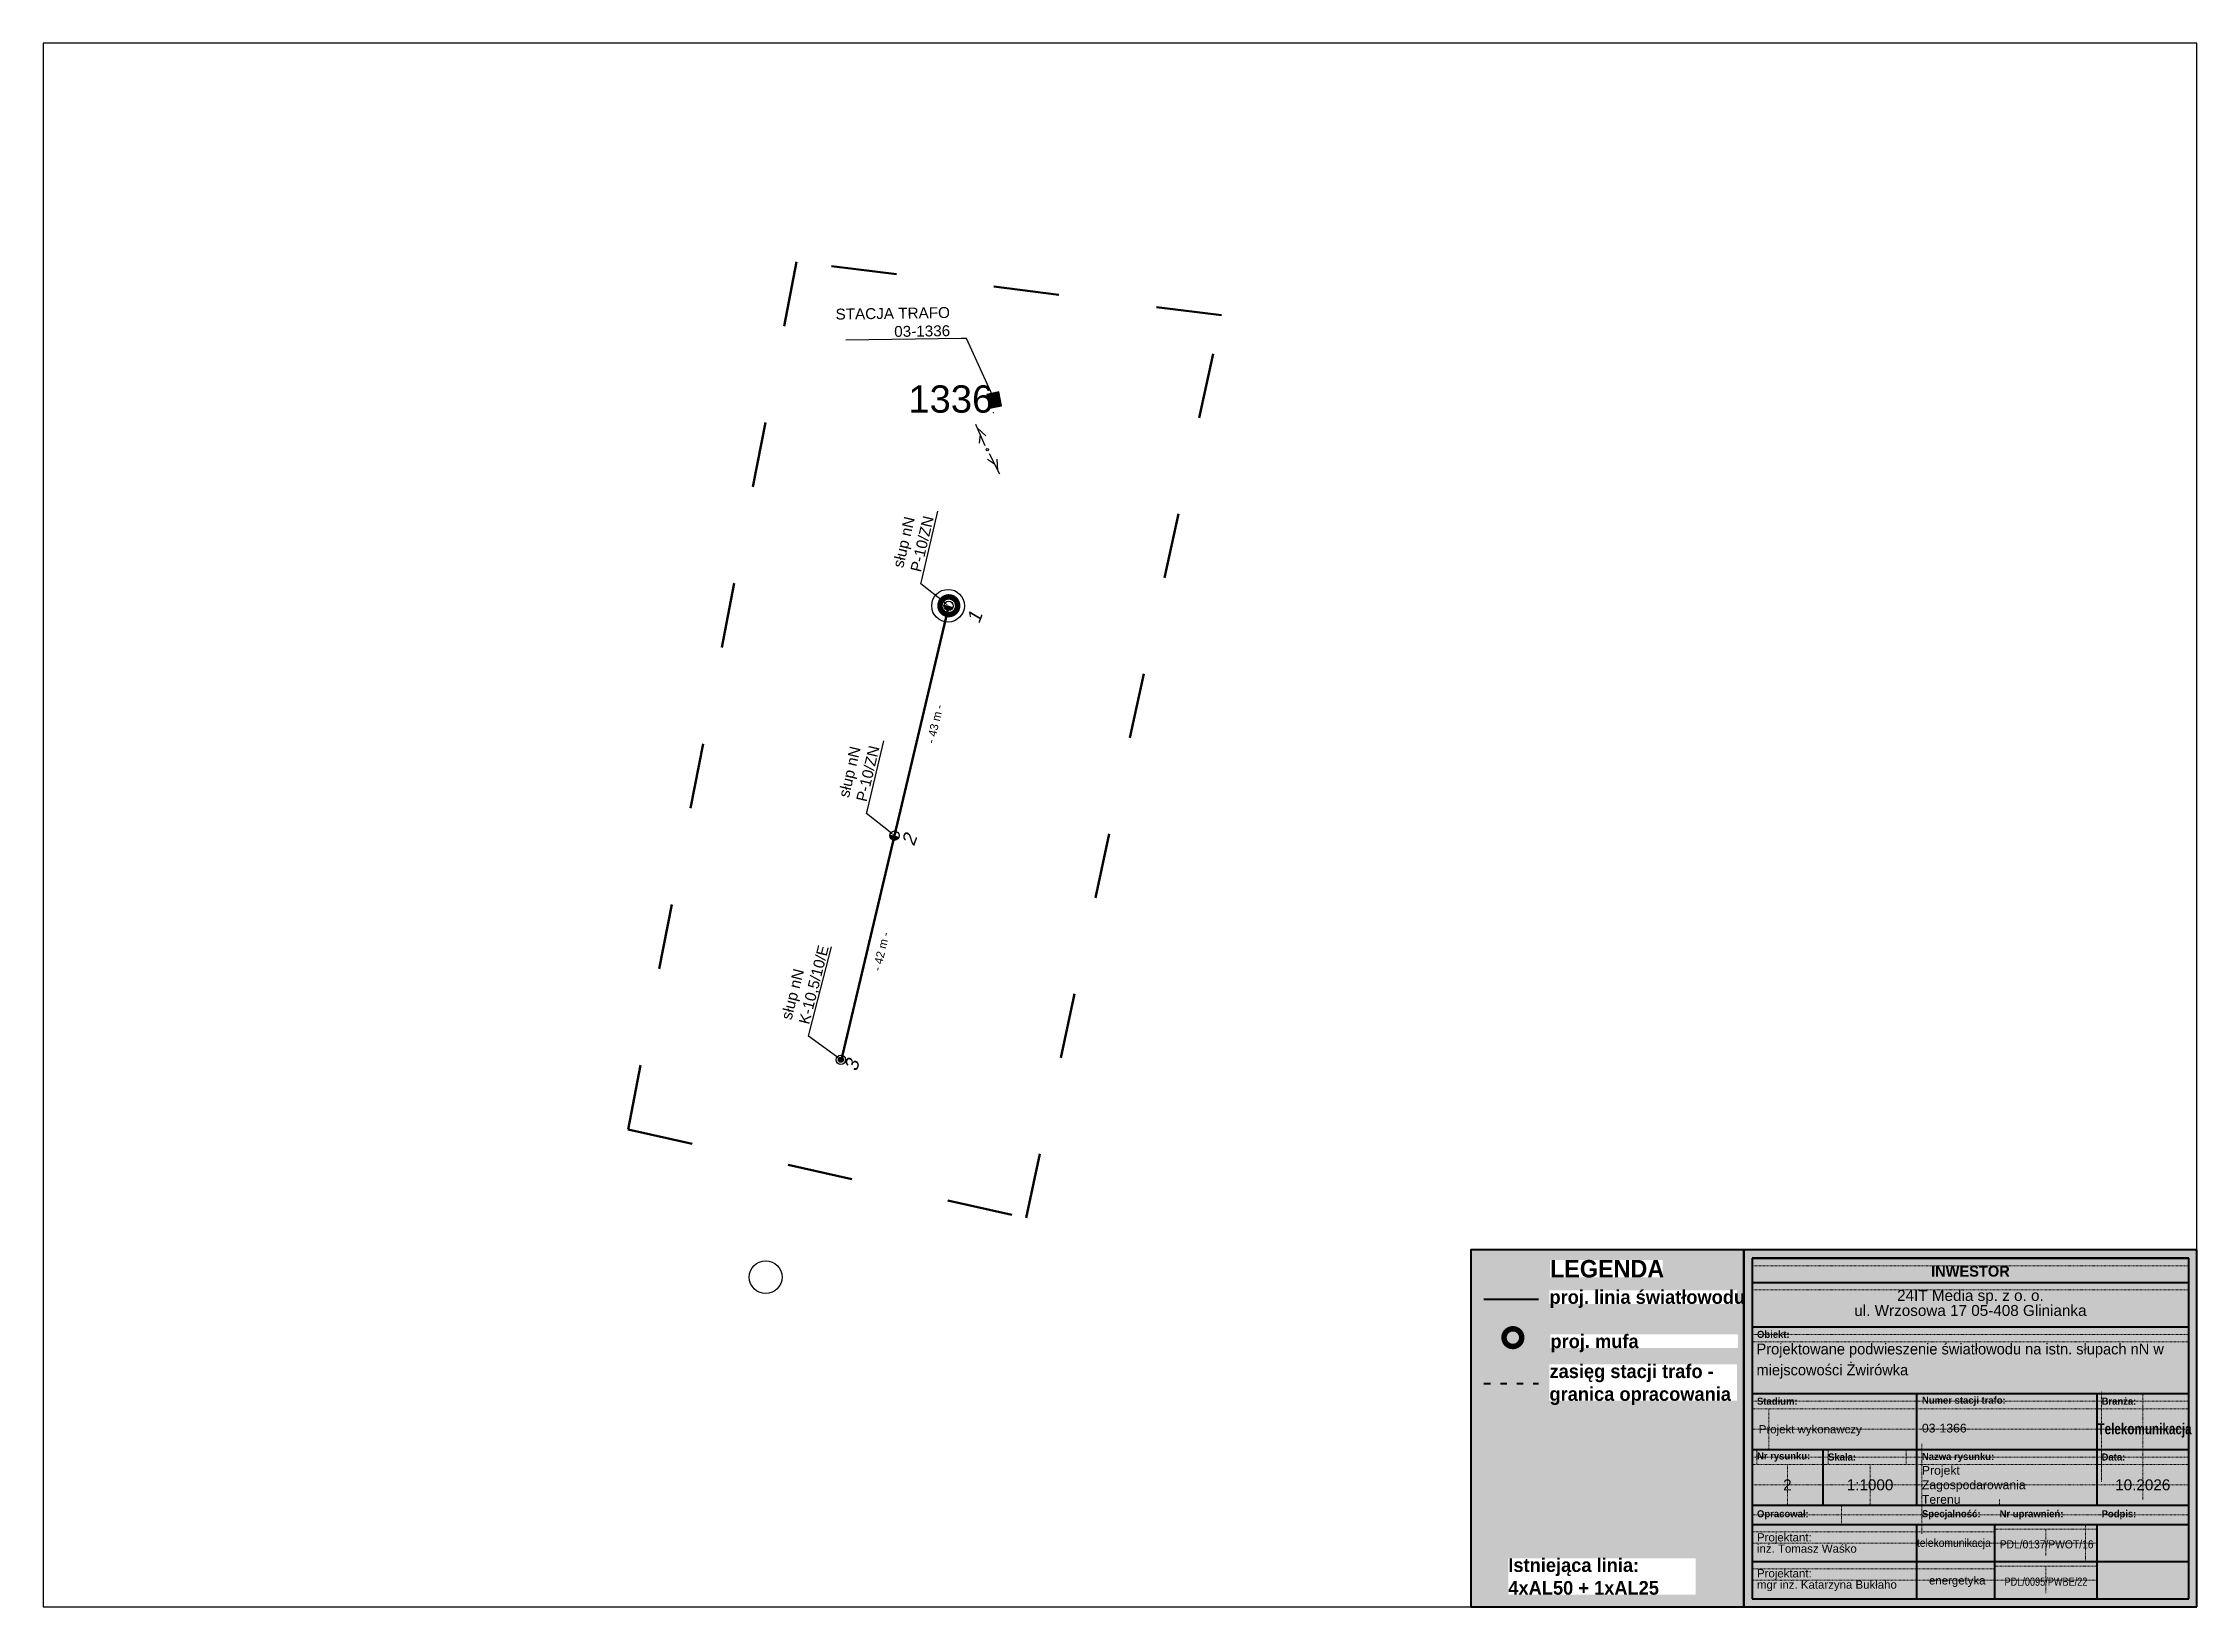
# Paper-space layout '1366-1' of a CAD drawing. Header units: metres, sheet in millimetres. Extents: x 0 to 395, y 0 to 287.
# The model-space entities are those that its viewports show. They can reach past a viewport. Long polylines and large blocks are cut down to what shows.
import ezdxf
from ezdxf import colors
from ezdxf.entities.mleader import LeaderData, LeaderLine
from ezdxf.enums import TextEntityAlignment as Align
from ezdxf.math import Vec2, Vec3

# ---------------------------------------------------------------- set-up
doc = ezdxf.new("R2010")
doc.units = ezdxf.units.M
for name, pattern in [('ACAD_ISO03W100', [30, 12, -18]), ('DGN Style 2', [0.005224, 0.003135, -0.00209]), ('GCAD_ISO03W100', [30, 12, -18])]:
    doc.linetypes.add(name, pattern=pattern)
for name, color, linetype, lineweight in [('!tele', 30, 'Continuous', 50), ('!trafo', 6, 'GCAD_ISO03W100', 50), ('00_Mufa', 3, 'Continuous', 30), ('00_rurka', 30, 'Continuous', 30), ('@Tabelka', 7, 'Continuous', 13), ('_MM LINIA Sn', 40, 'Continuous', 30), ('_mm zasięg trafo', 6, 'ACAD_ISO03W100', 35), ('_numery', 7, 'Continuous', 40), ('_światłowód', 30, 'Continuous', 50), ('trafo otwock2|Survey_Point_Text_Name', 7, 'Continuous', 0)]:
    doc.layers.add(name, color=color, linetype=linetype, lineweight=lineweight)
doc.layers.add('@KonstrTabelki', color=253, linetype='DGN Style 2', lineweight=0, plot=False)
doc.layers.add('_arkusze model', color=7, linetype='Continuous', lineweight=50, plot=False)
for name, color, linetype in [('_MM mufy', 3, 'Continuous'), ('_MM opisy', 7, 'Continuous'), ('_MM slupy', 5, 'Continuous'), ('_mm trafo', 3, 'Continuous'), ('DIM', 7, 'Continuous')]:
    doc.layers.add(name, color=color, linetype=linetype)
doc.styles.add('BardzoMale-PrawaGora', font='arial.ttf', dxfattribs={"height": 0.0025})
doc.styles.get("Standard").update_dxf_attribs({"font": 'arial.ttf'})
doc.dimstyles.new('opis linie', dxfattribs={"dimtxt": 1.5, "dimasz": 0.18, "dimexe": 0.18, "dimexo": 0.0625, "dimgap": 2.5, "dimtad": 4, "dimdec": 0, "dimzin": 0, "dimdsep": 46, "dimtxsty": 'Standard', "dimcen": 0.09, "dimse1": 1, "dimse2": 1, "dimsd1": 1, "dimsd2": 1, "dimclrt": 256, "dimadec": 0, "dimazin": 0, "dimtfac": 1, "dimtdec": 0, "dimtofl": 0, "dimtmove": 0, "dimatfit": 3, "dimfxl": 1, "dimtfill": 1, "dimtolj": 1, "dimtzin": 0, "dimarcsym": 0})

# ---------------------------------------------------------------- blocks, each defined once
blk = doc.blocks.new('tabelka')
at = {"true_color": 0xffffff, "transparency": 33554687}
h = blk.add_hatch(color=7, dxfattribs=at)
h.dxf.hatch_style = 1
h.paths.add_polyline_path([(-83, 65.41), (0, 65.41), (0, 0), (-83, 0)])
at = {"layer": '@KonstrTabelki', "lineweight": 0}
for p, q in [((-1.5, 62.52), (-81.5, 62.52)), ((-1.5, 58.08), (-81.5, 58.08)), ((-1.5, 49.94), (-81.5, 49.94)), ((-81.5, 48.55), (-1.5, 48.55)), ((-1.5, 37.69), (-81.5, 37.69)), ((-81.5, 36.3), (-1.5, 36.3)), ((-78.46, 36.3), (-78.46, 28.86)), ((-17.47, 39.44), (-17.47, 22.94)), ((-9.93, 19.68), (-9.93, 39.08)), ((-81.5, 32.58), (-1.5, 32.58)), ((-80.6, 28.86), (-80.6, 26.08)), ((-67.58, 28.86), (-67.58, 26.08)), ((-53.27, 26.08), (-53.27, 28.86)), ((-50.39, 29.9), (-50.39, 18.64)), ((-17.47, 28.86), (-17.47, 22.94)), ((-9.93, 19.68), (-9.93, 28.86)), ((-1.5, 27.47), (-81.5, 27.47)), ((-81.5, 26.08), (-1.5, 26.08)), ((-74.99, 18.64), (-74.99, 26.08)), ((-59.88, 18.64), (-59.88, 26.08)), ((-1.5, 27.47), (-18.36, 27.47)), ((-1.5, 22.36), (-81.5, 22.36)), ((-1.5, 22.36), (-18.36, 22.36)), ((-81.5, 16.88), (-1.5, 16.88)), ((-65.11, 18.64), (-65.11, 15.11)), ((-50.39, 18.64), (-50.39, 13.41)), ((-36.15, 19.68), (-36.15, 18.64)), ((-37.05, 13.77), (-81.5, 13.77)), ((-37.05, 14.25), (-18.36, 14.25)), ((-27.71, 14.25), (-27.71, 9.31)), ((-20.43, 15.11), (-20.43, 8.31)), ((-37.05, 11.71), (-81.5, 11.71)), ((-18.36, 11.71), (-37.05, 11.71)), ((-37.05, 6.97), (-81.5, 6.97)), ((-37.05, 4.9), (-81.5, 4.9)), ((-37.05, 7.44), (-18.36, 7.44)), ((-18.36, 4.9), (-37.05, 4.9)), ((-27.71, 7.44), (-27.71, 2.5))]:
    blk.add_line(p, q, dxfattribs=at)
at = {"layer": '@KonstrTabelki'}
for points in [[(-51.29, 28.86), (-51.29, 39.08)], [(-51.29, 18.64), (-51.29, 28.86)]]:
    blk.add_lwpolyline(points, dxfattribs=at)
at = {"layer": '@Tabelka', "lineweight": 40}
for p, q in [((0, 65.41), (-83, 65.41)), ((-83, 65.41), (-83, 0)), ((-81.5, 63.91), (-1.5, 63.91)), ((-1.5, 63.91), (-81.5, 63.91)), ((-81.5, 63.91), (-81.5, 1.5)), ((-1.5, 1.5), (-1.5, 63.91)), ((0, 0), (0, 65.41)), ((-81.5, 59.47), (-1.5, 59.47)), ((-81.5, 51.33), (-1.5, 51.33)), ((-81.5, 39.08), (-1.5, 39.08)), ((-81.5, 39.08), (-18.36, 39.08)), ((-51.29, 28.86), (-51.29, 39.08)), ((-51.29, 28.86), (-51.29, 35.67)), ((-18.36, 39.08), (-18.36, 28.86)), ((-81.5, 28.86), (-18.36, 28.86)), ((-68.48, 18.64), (-68.48, 28.86)), ((-51.29, 18.64), (-51.29, 28.86)), ((-18.36, 28.86), (-1.5, 28.86)), ((-18.36, 28.86), (-18.36, 18.64)), ((-51.29, 18.64), (-51.29, 25.45)), ((-18.36, 25.45), (-18.36, 18.64)), ((-81.5, 18.64), (-1.5, 18.64)), ((-81.5, 18.64), (-1.5, 18.64)), ((-81.5, 15.11), (-1.5, 15.11)), ((-51.29, 1.5), (-51.29, 15.11)), ((-37.05, 1.5), (-37.05, 15.11)), ((-18.36, 15.11), (-18.36, 1.5)), ((-81.5, 8.31), (-1.5, 8.31)), ((-81.5, 8.31), (-1.5, 8.31)), ((-81.5, 1.5), (-1.5, 1.5)), ((-83, 0), (0, 0))]:
    blk.add_line(p, q, dxfattribs=at)
at = {"layer": '@Tabelka'}
for s, insert, char_height, attachment_point, line_spacing_factor in [('{\\fLato Light|b1|i0|c238|p34;INWESTOR}', (-41.5, 62.52), 2, 2, 0.825), ('24IT Media sp. z o. o.\\Pul. Wrzosowa 17 05-408 Glinianka', (-41.5, 58.08), 2, 2, 0.825), ('{\\fLato Light|b1|i0|c238|p34;Obiekt:}', (-80.6, 49.94), 1.3, 4, 0.946154), ('{\\fLato Light|b1|i0|c238|p34;Branża:}', (-17.47, 37.69), 1.3, 4, 0.946154), ('Projekt wykonawczy', (-80.27, 32.34), 1.5, 4, 0.825), ('{\\fLato Light|b1|i0|c238|p34;\\W0.8;Telekomunikacja}', (-9.6, 32.34), 2, 5, 0.76875), ('{\\fLato Light|b1|i0|c238|p34;Nr rysunku:}', (-80.6, 27.47), 1.3, 4, 0.946154), ('{\\fLato Light|b1|i0|c238|p34;Skala:}', (-67.58, 27.47), 1.3, 4, 0.946154), ('{\\fLato Light|b1|i0|c238|p34;Nazwa rysunku:}', (-50.39, 27.38), 1.3, 4, 0.946154), ('{\\fLato Light|b1|i0|c238|p34;Data:}', (-17.47, 27.47), 1.3, 4, 0.946154), ('10.2026', (-9.93, 22.36), 2, 5, 0.825), ('{\\fLato Light|b1|i0|c238|p34;Opracował:}', (-80.6, 16.88), 1.3, 4, 0.946154), ('{\\fLato Light|b1|i0|c238|p34;Specjalność:}', (-50.39, 16.88), 1.3, 4, 0.946154), ('{\\fLato Light|b1|i0|c238|p34;Nr uprawnień:}', (-36.15, 16.88), 1.3, 4, 0.946154), ('{\\fLato Light|b1|i0|c238|p34;Podpis:}', (-17.47, 16.88), 1.3, 4, 0.946154)]:
    blk.add_mtext(s, dxfattribs=dict(at, insert=insert, char_height=char_height, attachment_point=attachment_point, line_spacing_factor=line_spacing_factor))
for s, insert, char_height, width, attachment_point, line_spacing_factor in [('{\\fLato Light|b1|i0|c238|p34;Stadium:}', (-80.6, 37.69), 1.3, 8.6456, 4, 0.946154), ('{\\fLato Light|b1|i0|c238|p34;Numer stacji trafo:}', (-50.39, 37.69), 1.3, 16.1141, 4, 0.946154), ('Projektant:\\Pinż. Tomasz Waśko', (-80.6, 11.71), 1.5, 27.9275, 4, 0.825), ('{\\W0.9;telekomunikacja}', (-44.53, 11.53), 1.5, 22.915, 5, 0.825), ('{\\W0.9;PDL/0137/PWOT/16}', (-27.54, 11.46), 1.5, 22.915, 5, 0.825), ('Projektant:\\Pmgr inż. Katarzyna Bukłaho', (-80.6, 4.9), 1.5, 27.9275, 4, 0.825), ('energetyka', (-43.91, 4.64), 1.5, 22.915, 5, 0.825), ('{\\W0.8;PDL/0095/PWBE/22}', (-27.66, 4.62), 1.5, 22.915, 5, 0.825)]:
    blk.add_mtext(s, dxfattribs=dict(at, insert=insert, char_height=char_height, width=width, attachment_point=attachment_point, line_spacing_factor=line_spacing_factor))
blk = doc.blocks.new('mufa')
at = {"layer": '_MM mufy'}
h = blk.add_hatch(color=256, dxfattribs=at)
h.dxf.hatch_style = 1
h.paths.add_polyline_path([(2.15, 0.12, 1), (-2.1, -0.05, 1)])
h.paths.add_polyline_path([(-1.1, -0.01, -1), (1.15, 0.08, -1)], flags=16)
h.paths.add_polyline_path([(-0.83, 0, -1), (0.88, 0.07, -1)], flags=0)
blk = doc.blocks.new('legenda')
at = {"true_color": 0xffffff, "transparency": 33554687}
h = blk.add_hatch(color=7, dxfattribs=at)
h.dxf.hatch_style = 1
h.paths.add_polyline_path([(-50, 65.41), (0, 65.41), (0, 0), (-50, 0)])
at = {"lineweight": 40}
blk.add_lwpolyline([(0, 65.41), (-50, 65.41), (-50, 0)], dxfattribs=at)
at = {"layer": '_mm zasięg trafo', "lineweight": 40, "ltscale": 0.1}
blk.add_lwpolyline([(-47.62, 40.95), (-37.62, 40.95)], dxfattribs=at)
at = {"layer": '_światłowód', "lineweight": 40}
blk.add_lwpolyline([(-47.62, 56.41), (-37.62, 56.41)], dxfattribs=at)
at = {"layer": '_mm zasięg trafo'}
blk.add_blockref('mufa', (-42.35, 49.31), dxfattribs=at)
at = {"layer": '_mm zasięg trafo', "bg_fill": 3, "box_fill_scale": 1, "bg_fill_color": 256, "bg_fill_transparency": 0}
for s, width, heights, insert, char_height, attachment_point in [('{\\fLato Light|b1|i0|c238|p34;\\C7;LEGENDA}', 20.65, [-3.27], (-35.53, 63.58), 3.2, 1), ('\\pxt4;{\\fLato Light|b1|i0|c238|p34;\\C7;proj. linia światłowodu}', 34.3358, [0], (-35.62, 56.41), 2.5, 4), ('\\pxt4;{\\fLato Light|b1|i0|c238|p34;\\C7;proj. mufa}', 34.3358, [0], (-35.44, 48.3), 2.5, 4), ('\\pxt4;{\\fLato Light|b1|i0|c238|p34;\\C7;zasięg stacji trafo - granica opracowania}', 34.3358, [-7.36], (-35.62, 40.72), 2.5, 4)]:
    blk.add_mtext_dynamic_manual_height_columns(s, width=width, gutter_width=1, heights=heights, dxfattribs=dict(at, insert=insert, char_height=char_height, attachment_point=attachment_point))
at = {"lineweight": 40}
blk.add_lwpolyline([(-50, 0), (0, 0), (0, 65.41)], dxfattribs=at)
at = {"layer": '_mm zasięg trafo', "insert": (-43.16, 5.56), "char_height": 2.5, "attachment_point": 4, "bg_fill": 3, "box_fill_scale": 1, "bg_fill_color": 256, "bg_fill_transparency": 0}
blk.add_mtext_dynamic_manual_height_columns('\\pxt4;{\\fLato Light|b1|i0|c238|p34;\\C7;Istniejąca linia:\\P4xAL50 + 1xAL25}', width=34.3358, gutter_width=1, heights=[-6.79], dxfattribs=at)
blk = doc.blocks.new('trafo')
at = {"layer": '_mm trafo'}
h = blk.add_hatch(color=256, dxfattribs=at)
h.dxf.hatch_style = 1
h.paths.add_polyline_path([(-1.15, 1.02), (-0.52, -1.51), (1.64, -0.96), (1.01, 1.59)])
at = {"layer": '_MM LINIA Sn', "color": 2, "lineweight": 60}
for p, q in [((0.58, 0.02), (-0.43, 0.9)), ((-0.32, -0.23), (0.58, 0.02)), ((0.58, -0.92), (-0.32, -0.23)), ((0.55, -0.72), (0.41, -0.9)), ((0.41, -0.9), (0.58, -0.92)), ((0.58, -0.92), (0.55, -0.72))]:
    blk.add_line(p, q, dxfattribs=at)
at = {"layer": '_mm trafo', "flags": 128}
blk.add_lwpolyline([(-0.52, -1.52), (1.64, -0.96), (0.98, 1.58), (-1.17, 0.99), (-0.52, -1.52)], close=True, dxfattribs=at)
blk = doc.blocks.new('ZN')
at = {"layer": '_MM slupy', "transparency": 33554687}
h = blk.add_hatch(color=256, dxfattribs=at)
h.dxf.hatch_style = 1
h.paths.add_polyline_path([(0, -0.86), (0, 0.86, 1)])
at = {"layer": '_MM slupy'}
blk.add_circle((0, 0), 0.857, dxfattribs=at)
blk = doc.blocks.new('trafo otwock2|NULL-flatten-1165')
at = {"color": 2, "linetype": 'Continuous', "lineweight": 0}
blk.add_point((0, 0), dxfattribs=at)
blk = doc.blocks.new('trafo otwock2-flatten-1')
at = {"layer": '!tele'}
blk.add_blockref('trafo otwock2|NULL-flatten-1165', (7527565.72164, 5787854.30631), dxfattribs=at)
at = {"layer": 'trafo otwock2|Survey_Point_Text_Name', "color": 3, "linetype": 'Continuous', "lineweight": 53}
blk.add_text('1336', height=5, dxfattribs=at).set_placement((7527565.72164, 5787854.30631), align=Align.RIGHT)
blk = doc.blocks.new('*D3208')
at = {"layer": 'DIM', "insert": (7527555.04, 5787797.26), "char_height": 1.5, "attachment_point": 5, "rotation": 76.7284, "bg_fill": 3, "box_fill_scale": 1.1, "bg_fill_color": 9, "bg_fill_true_color": 13158600, "bg_fill_transparency": 0}
blk.add_mtext('\\A1;- 43 m -', dxfattribs=at)
blk = doc.blocks.new('*D3209')
at = {"layer": 'DIM', "insert": (7527545.18, 5787755.57), "char_height": 1.5, "attachment_point": 5, "rotation": 76.6876, "bg_fill": 3, "box_fill_scale": 1.1, "bg_fill_color": 9, "bg_fill_true_color": 13158600, "bg_fill_transparency": 0}
blk.add_mtext('\\A1;- 42 m -', dxfattribs=at)
blk = doc.blocks.new('E')
at = {"layer": '_MM slupy'}
h = blk.add_hatch(color=256, dxfattribs=at)
h.dxf.hatch_style = 1
h.paths.add_polyline_path([(0.27, 0.37, 1), (-0.27, -0.37, 1)])
for radius in [0.857, 0.457]:
    blk.add_circle((0, 0), radius, dxfattribs=at)
blk = doc.blocks.new('q')
at = {"layer": '_MM slupy'}
blk.add_blockref('ZN', (0, 0), dxfattribs=at)
at = {"layer": '_MM opisy'}
ml = blk.add_multileader_mtext('Standard', dxfattribs=at)
ml.set_content('\\pxql;słup nN\\PP-10/ZN', color=256)
ml.set_leader_properties()
ml.build(insert=Vec2(0, 0))
ml.multileader.update_dxf_attribs({"has_text_frame": 1, "text_left_attachment_type": 5, "text_right_attachment_type": 5, "dogleg_length": 1, "arrow_head_size": 1})
ctx = ml.context
ctx.base_point, ctx.char_height, ctx.arrow_head_size, ctx.landing_gap_size, ctx.plane_origin = Vec3(3.75, 5.9), 2, 1, 1, Vec3(1.72, -1.42)
ctx.left_attachment, ctx.right_attachment = 5, 5
notes = []
notes.append((ctx, [(0, (1, 1, 0), (2.75, 5.9), (1, 0), 1, [(0, [(0, 0), (2.75, 5.9)], 0, [])])]))
ctx.mtext.insert, ctx.mtext.flow_direction = Vec3(4.75, 11.7), 5
ctx.mtext.has_bg_fill, ctx.mtext.bg_color, ctx.mtext.bg_scale_factor, ctx.mtext.bg_transparency, ctx.mtext.use_window_bg_color = 1, -1023410175, 1, 0, 1
for ctx, leaders in notes:
    for number, flags, end, landing, length, lines in leaders:
        leader = LeaderData()
        leader.index, (leader.has_last_leader_line, leader.has_dogleg_vector, leader.attachment_direction) = number, flags
        leader.last_leader_point, leader.dogleg_vector, leader.dogleg_length = Vec3(end), Vec3(landing), length
        for number, points, colour, breaks in lines:
            line = LeaderLine()
            line.index, line.vertices, line.color, line.breaks = number, Vec3.list(points), colors.encode_raw_color(colour), breaks
            leader.lines.append(line)
        ctx.leaders.append(leader)

msp = doc.modelspace()

# ---------------------------------------------------------------- linework, layer by layer
at = {"layer": '!trafo'}
msp.add_lwpolyline([(7527529.7, 5787881.96), (7527498.84, 5787722.95), (7527571.75, 5787706.75), (7527607.53, 5787872.15)], close=True, dxfattribs=at)
at = {"layer": '00_Mufa'}
for centre in [(7527557.45, 5787818.92), (7527524.03, 5787695.89)]:
    msp.add_circle(centre, 3, dxfattribs=at)
at = {"layer": '00_rurka'}
for points in [[(7527564.22, 5787848.25), (7527562.53, 5787852.11)], [(7527562.82, 5787851.49), (7527564.37, 5787850.04)], [(7527563.31, 5787850.28), (7527563.16, 5787848.7)], [(7527565.96, 5787844.84), (7527564.65, 5787845.73)], [(7527564.97, 5787846.84), (7527566.87, 5787843.07)], [(7527566.57, 5787843.69), (7527566.45, 5787845.8)]]:
    msp.add_lwpolyline(points, dxfattribs=at)
msp.add_circle((7527564.62, 5787847.5), 0.215, dxfattribs=at)

# ---------------------------------------------------------------- block references
at = {"layer": '_arkusze model', "rotation": 357.3066721443945}
msp.add_blockref('trafo', (7527565.67, 5787856.6), dxfattribs=at)

# ---------------------------------------------------------------- next in the draw order: block references
at = {"rotation": 76.72838312273994}
for p in [(7527557.56, 5787818.89), (7527547.63, 5787776.79)]:
    msp.add_blockref('q', p, dxfattribs=at)

# ---------------------------------------------------------------- next in the draw order: leaders
at = {"layer": '_mm trafo', "color": 3}
ml = msp.add_multileader_mtext('Standard', dxfattribs=at)
ml.set_content('STACJA TRAFO\\P03-1336', color=3)
ml.set_leader_properties()
ml.build(insert=Vec2(0, 0))
ml.multileader.update_dxf_attribs({"has_text_frame": 1, "text_left_attachment_type": 5, "text_right_attachment_type": 5, "dogleg_length": 1, "arrow_head_size": 1.5})
ctx = ml.context
ctx.base_point, ctx.char_height, ctx.arrow_head_size, ctx.plane_origin, ctx.plane_x_axis, ctx.plane_y_axis = Vec3(7527535.15, 5787867.51), 2, 1.5, Vec3(7527569.81, 5787824.5), Vec3(0.999891, 0.014731), Vec3(-0.014731, 0.999891)
ctx.left_attachment, ctx.right_attachment, ctx.text_align_type, ctx.attachment_type = 5, 5, 2, 2
notes = []
notes.append((ctx, [(0, (1, 1, 0), (7527560.85, 5787867.89), (-0.999891, -0.014731), 1, [(0, [(7527566.58, 5787855.31)], 0, [])])]))
ctx.mtext.insert, ctx.mtext.text_direction, ctx.mtext.rotation, ctx.mtext.alignment, ctx.mtext.flow_direction = Vec3(7527557.77, 5787873.66), Vec3(0.999891, 0.014731), 6.129723, 3, 5
ctx.mtext.has_bg_fill, ctx.mtext.bg_color, ctx.mtext.bg_scale_factor, ctx.mtext.bg_transparency, ctx.mtext.use_window_bg_color = 1, -1073741824, 1, 0, 1
for ctx, leaders in notes:
    for number, flags, end, landing, length, lines in leaders:
        leader = LeaderData()
        leader.index, (leader.has_last_leader_line, leader.has_dogleg_vector, leader.attachment_direction) = number, flags
        leader.last_leader_point, leader.dogleg_vector, leader.dogleg_length = Vec3(end), Vec3(landing), length
        for number, points, colour, breaks in lines:
            line = LeaderLine()
            line.index, line.vertices, line.color, line.breaks = number, Vec3.list(points), colors.encode_raw_color(colour), breaks
            leader.lines.append(line)
        ctx.leaders.append(leader)

# ---------------------------------------------------------------- next in the draw order: linework, layer by layer
at = {"layer": '!tele'}
msp.add_lwpolyline([(7527537.86, 5787735.5), (7527547.63, 5787776.79), (7527557.56, 5787818.89)], dxfattribs=at)

# ---------------------------------------------------------------- next in the draw order: block references
msp.add_blockref('trafo otwock2-flatten-1', (0, 0), dxfattribs=at)

# ---------------------------------------------------------------- next in the draw order: dimensions: what is measured, and where the dimension line sits
at = {"layer": 'DIM'}
dim = msp.add_aligned_dim(p1=(7527557.56, 5787818.89), p2=(7527547.63, 5787776.79), distance=-0.75, dimstyle='opis linie', override={"dimpost": '- <> m -'}, dxfattribs=at)
dim.commit()
dim.dimension.update_dxf_attribs({"geometry": '*D3208', "text_midpoint": (7527555.04, 5787797.26)})

# ---------------------------------------------------------------- next in the draw order: block references
at = {"color": 5, "lineweight": 70}
msp.add_blockref('mufa', (7527557.56, 5787818.89), dxfattribs=at)

# ---------------------------------------------------------------- next in the draw order: texts
at = {"layer": '_numery', "oblique": 10}
msp.add_text('1', height=2.5, rotation=69.3768, dxfattribs=at).set_placement((7527563.15, 5787815.52))

# ---------------------------------------------------------------- next in the draw order: dimensions: what is measured, and where the dimension line sits
at = {"layer": 'DIM'}
dim = msp.add_aligned_dim(p1=(7527547.63, 5787776.79), p2=(7527537.86, 5787735.5), distance=-0.75, dimstyle='opis linie', override={"dimpost": '- <> m -'}, dxfattribs=at)
dim.commit()
dim.dimension.update_dxf_attribs({"geometry": '*D3209', "text_midpoint": (7527545.18, 5787755.57)})

# ---------------------------------------------------------------- next in the draw order: texts
at = {"layer": '_numery', "oblique": 10}
msp.add_text('2', height=2.5, rotation=69.3768, dxfattribs=at).set_placement((7527551.18, 5787774.73))

# ---------------------------------------------------------------- next in the draw order: leaders
at = {"layer": '_MM opisy'}
ml = msp.add_multileader_mtext('Standard', dxfattribs=at)
ml.set_content('\\pxql;słup nN\\PK-10,5/10/E', color=256)
ml.set_leader_properties()
ml.build(insert=Vec2(0, 0))
ml.multileader.update_dxf_attribs({"has_text_frame": 1, "text_left_attachment_type": 5, "text_right_attachment_type": 5, "dogleg_length": 1, "arrow_head_size": 1})
ctx = ml.context
ctx.base_point, ctx.char_height, ctx.arrow_head_size, ctx.landing_gap_size, ctx.plane_origin, ctx.plane_x_axis, ctx.plane_y_axis = Vec3(7527532.15, 5787741), 2, 1, 1, Vec3(7527539.62, 5787737.04), Vec3(0.247186, 0.968968), Vec3(-0.968968, 0.247186)
ctx.left_attachment, ctx.right_attachment = 5, 5
notes = []
notes.append((ctx, [(0, (1, 1, 0), (7527531.9, 5787740.03), (0.247186, 0.968968), 1, [(0, [(7527537.82, 5787735.73)], 0, [])])]))
ctx.mtext.insert, ctx.mtext.text_direction, ctx.mtext.flow_direction = Vec3(7527526.81, 5787743.4), Vec3(0.247186, 0.968968), 5
ctx.mtext.has_bg_fill, ctx.mtext.bg_color, ctx.mtext.bg_scale_factor, ctx.mtext.bg_transparency, ctx.mtext.use_window_bg_color = 1, -1023410175, 1, 0, 1
for ctx, leaders in notes:
    for number, flags, end, landing, length, lines in leaders:
        leader = LeaderData()
        leader.index, (leader.has_last_leader_line, leader.has_dogleg_vector, leader.attachment_direction) = number, flags
        leader.last_leader_point, leader.dogleg_vector, leader.dogleg_length = Vec3(end), Vec3(landing), length
        for number, points, colour, breaks in lines:
            line = LeaderLine()
            line.index, line.vertices, line.color, line.breaks = number, Vec3.list(points), colors.encode_raw_color(colour), breaks
            leader.lines.append(line)
        ctx.leaders.append(leader)

# ---------------------------------------------------------------- next in the draw order: block references
at = {"rotation": 75.68895873748485}
msp.add_blockref('E', (7527537.82, 5787735.73), dxfattribs=at)

# ---------------------------------------------------------------- next in the draw order: texts
at = {"layer": '_numery', "oblique": 10}
msp.add_text('3', height=2.5, rotation=69.3768, dxfattribs=at).set_placement((7527540.65, 5787733.46))

psp = doc.layouts.new('1366-1')

# ---------------------------------------------------------------- linework, layer by layer
psp.add_lwpolyline([(0, 0), (394.6, 0), (394.6, 286.57), (0, 286.57)], close=True)

# ---------------------------------------------------------------- block references
psp.add_blockref('tabelka', (394.6, 0))

# ---------------------------------------------------------------- texts
at = {"color": 18, "true_color": 0x000000, "insert": (313.91, 48.27), "char_height": 2, "width": 76.9558, "attachment_point": 1, "line_spacing_factor": 0.825, "style": 'BardzoMale-PrawaGora'}
psp.add_mtext('\\pxsm1.15,ql;{\\fLato Light|b0|i0|c238|p34;\\C256;Projektowane podwieszenie światłowodu na istn. słupach nN w miejscowości Żwirówka}', dxfattribs=at)
at = {"color": 1, "char_height": 1.6, "width": 26.3577, "attachment_point": 4}
for s, insert in [('{\\C18;\\c0;03-1366}', (344.21, 32.76, 1)), ('{\\C18;\\c0;Projekt Zagospodarowania Terenu}', (344.21, 22.36, 1))]:
    psp.add_mtext(s, dxfattribs=dict(at, insert=insert))
at = {"char_height": 2, "attachment_point": 5, "line_spacing_factor": 0.825}
for s, insert in [('2', (319.57, 22.36)), ('1:1000', (334.71, 22.36))]:
    psp.add_mtext(s, dxfattribs=dict(at, insert=insert))

# ---------------------------------------------------------------- next in the draw order: block references
psp.add_blockref('legenda', (311.6, 0))

# ---------------------------------------------------------------- next in the draw order: viewports
at = {"layer": '0'}
psp.add_viewport(center=(197.3, 143.28), size=(394.6, 286.5674), view_center_point=(7527588.95, 5787778.74), view_height=286.5674, dxfattribs=at)

doc.saveas('drawing.dxf')
